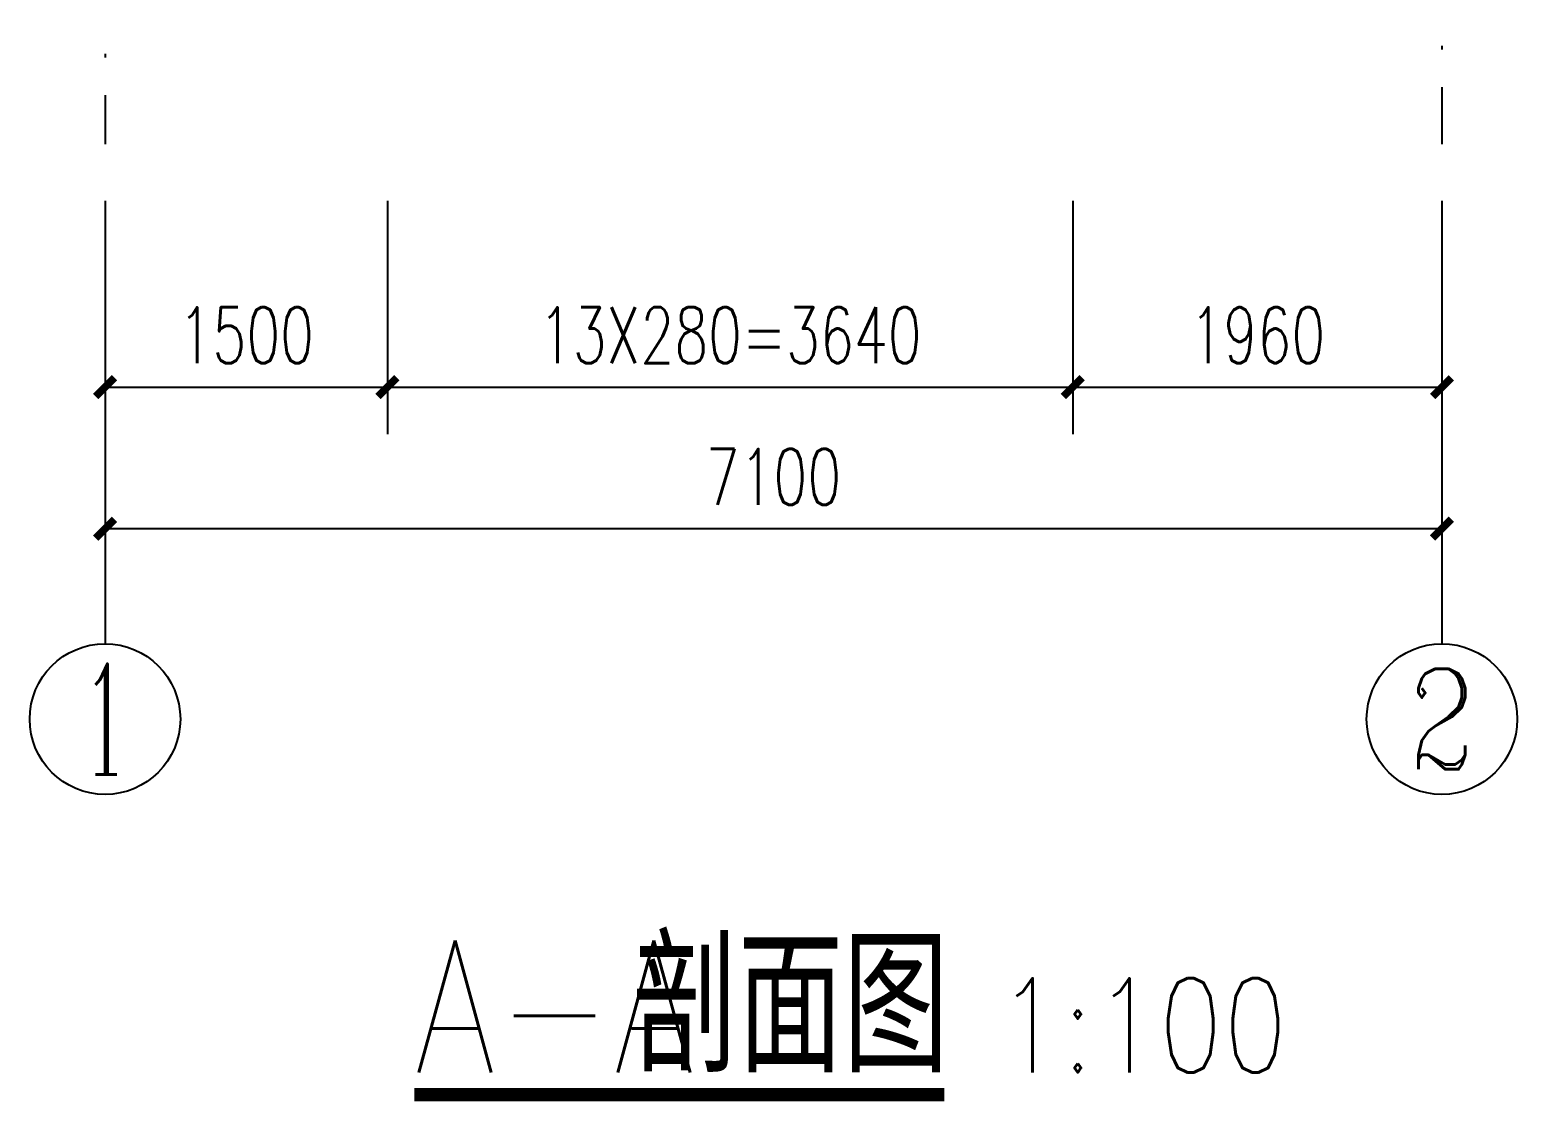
# Model space of a CAD drawing. Extents: x -59142 to 322364, y -122476 to 91021.
# Drawn here: x 176003 to 183903, y -102913 to -97222 of the extents above; entities that cross this region are included whole.
import ezdxf
from ezdxf.enums import TextEntityAlignment as Align

# ---------------------------------------------------------------- set-up
doc = ezdxf.new("R2010")
doc.units = 0
doc.header["$LTSCALE"] = 1000
doc.header["$MEASUREMENT"] = 0
doc.linetypes.add('DOTE', pattern=[2.42, 2, -0.2, 0.02, -0.2])
for name, color, linetype in [('AXIS', 3, 'Continuous'), ('AXIS_TEXT', 7, 'Continuous'), ('DIM_SYMB', 3, 'Continuous'), ('DOTE', 1, 'DOTE'), ('PUB_TEXT', 7, 'Continuous')]:
    doc.layers.add(name, color=color, linetype=linetype)
doc.styles.add('_TCH_AXIS', font='COMPLEX', dxfattribs={"bigfont": 'GBCBIG'})
doc.styles.add('_TCH_DIM_T3', font='SIMPLEX', dxfattribs={"width": 0.705882, "bigfont": 'GBCBIG'})
doc.styles.add('HZTXT', font='geditxt.shx', dxfattribs={"width": 0.8, "bigfont": 'hztxt1.shx'})
doc.dimstyles.new('_TCH_ARCH&&100', dxfattribs={"dimtxt": 297.5, "dimasz": 100, "dimexe": 250, "dimexo": 300, "dimgap": 126.25, "dimtad": 1, "dimdec": 0, "dimzin": 0, "dimdsep": 46, "dimtxsty": '_TCH_DIM_T3', "dimblk": 'ARCHTICK', "dimcen": 0.09, "dimazin": 2, "dimtfac": 1, "dimtdec": 0, "dimtix": 1, "dimtmove": 2, "dimatfit": 3, "dimfxl": 1, "dimtolj": 1, "dimtzin": 0, "dimarcsym": 0})

# ---------------------------------------------------------------- blocks, each defined once
blk = doc.blocks.new('_ArchTick')
at = {"color": 0, "linetype": 'ByBlock', "const_width": 0.4}
blk.add_lwpolyline([(-0.5, -0.5), (0.5, 0.5)], dxfattribs=at)
blk = doc.blocks.new('*D572')
at = {"layer": 'AXIS', "color": 0, "lineweight": -2, "transparency": 16777216}
for p, q in [((176402.9, -98130.4), (176402.9, -99370.3)), ((177902.9, -98130.4), (177902.9, -99370.3)), ((176402.9, -99120.3), (177902.9, -99120.3))]:
    blk.add_line(p, q, dxfattribs=at)
at = {"layer": 'Defpoints', "color": 0, "transparency": 16777216}
for p in [(176402.9, -97830.4), (177902.9, -97830.4), (177902.9, -99120.3)]:
    blk.add_point(p, dxfattribs=at)
at = {"layer": 'AXIS', "color": 0, "lineweight": -2, "transparency": 16777216, "xscale": 100, "yscale": 100, "zscale": 100, "rotation": 180}
blk.add_blockref('_ArchTick', (176402.9, -99120.3), dxfattribs=at)
at = {"layer": 'AXIS', "color": 0, "lineweight": -2, "transparency": 16777216, "xscale": 100, "yscale": 100, "zscale": 100}
blk.add_blockref('_ArchTick', (177902.9, -99120.3), dxfattribs=at)
at = {"layer": 'AXIS', "color": 0, "transparency": 16777216, "insert": (177152.9, -98845.3), "char_height": 297.5, "attachment_point": 5, "style": '_TCH_DIM_T3'}
blk.add_mtext('\\A1;1500', dxfattribs=at)
blk = doc.blocks.new('*D573')
at = {"layer": 'AXIS', "color": 0, "lineweight": -2, "transparency": 16777216}
for p, q in [((177902.9, -98130.4), (177902.9, -99370.3)), ((181542.9, -98130.4), (181542.9, -99370.3)), ((177902.9, -99120.3), (181542.9, -99120.3))]:
    blk.add_line(p, q, dxfattribs=at)
at = {"layer": 'Defpoints', "color": 0, "transparency": 16777216}
for p in [(177902.9, -97830.4), (181542.9, -97830.4), (181542.9, -99120.3)]:
    blk.add_point(p, dxfattribs=at)
at = {"layer": 'AXIS', "color": 0, "lineweight": -2, "transparency": 16777216, "xscale": 100, "yscale": 100, "zscale": 100, "rotation": 180}
blk.add_blockref('_ArchTick', (177902.9, -99120.3), dxfattribs=at)
at = {"layer": 'AXIS', "color": 0, "lineweight": -2, "transparency": 16777216, "xscale": 100, "yscale": 100, "zscale": 100}
blk.add_blockref('_ArchTick', (181542.9, -99120.3), dxfattribs=at)
at = {"layer": 'AXIS', "color": 0, "transparency": 16777216, "insert": (179722.9, -98845.3), "char_height": 297.5, "attachment_point": 5, "style": '_TCH_DIM_T3'}
blk.add_mtext('\\A1;13X280=3640', dxfattribs=at)
blk = doc.blocks.new('*D574')
at = {"layer": 'AXIS', "color": 0, "lineweight": -2, "transparency": 16777216}
for p, q in [((181542.9, -98130.4), (181542.9, -99370.3)), ((183502.9, -98130.4), (183502.9, -99370.3)), ((181542.9, -99120.3), (183502.9, -99120.3))]:
    blk.add_line(p, q, dxfattribs=at)
at = {"layer": 'Defpoints', "color": 0, "transparency": 16777216}
for p in [(181542.9, -97830.4), (183502.9, -97830.4), (183502.9, -99120.3)]:
    blk.add_point(p, dxfattribs=at)
at = {"layer": 'AXIS', "color": 0, "lineweight": -2, "transparency": 16777216, "xscale": 100, "yscale": 100, "zscale": 100, "rotation": 180}
blk.add_blockref('_ArchTick', (181542.9, -99120.3), dxfattribs=at)
at = {"layer": 'AXIS', "color": 0, "lineweight": -2, "transparency": 16777216, "xscale": 100, "yscale": 100, "zscale": 100}
blk.add_blockref('_ArchTick', (183502.9, -99120.3), dxfattribs=at)
at = {"layer": 'AXIS', "color": 0, "transparency": 16777216, "insert": (182522.9, -98845.3), "char_height": 297.5, "attachment_point": 5, "style": '_TCH_DIM_T3'}
blk.add_mtext('\\A1;1960', dxfattribs=at)
blk = doc.blocks.new('*D575')
at = {"layer": 'AXIS', "color": 0, "lineweight": -2, "transparency": 16777216}
for p, q in [((176402.9, -98130.4), (176402.9, -100122.1)), ((183502.9, -98130.4), (183502.9, -100122.1)), ((176402.9, -99872.1), (183502.9, -99872.1))]:
    blk.add_line(p, q, dxfattribs=at)
at = {"layer": 'Defpoints', "color": 0, "transparency": 16777216}
for p in [(176402.9, -97830.4), (183502.9, -97830.4), (183502.9, -99872.1)]:
    blk.add_point(p, dxfattribs=at)
at = {"layer": 'AXIS', "color": 0, "lineweight": -2, "transparency": 16777216, "xscale": 100, "yscale": 100, "zscale": 100, "rotation": 180}
blk.add_blockref('_ArchTick', (176402.9, -99872.1), dxfattribs=at)
at = {"layer": 'AXIS', "color": 0, "lineweight": -2, "transparency": 16777216, "xscale": 100, "yscale": 100, "zscale": 100}
blk.add_blockref('_ArchTick', (183502.9, -99872.1), dxfattribs=at)
at = {"layer": 'AXIS', "color": 0, "transparency": 16777216, "insert": (179952.9, -99597.1), "char_height": 297.5, "attachment_point": 5, "style": '_TCH_DIM_T3'}
blk.add_mtext('\\A1;7100', dxfattribs=at)

msp = doc.modelspace()

# ---------------------------------------------------------------- linework, layer by layer
at = {"layer": 'AXIS'}
for p, q in [((176402.9, -98130.4), (176402.9, -100483.6)), ((183502.9, -98130.4), (183502.9, -100483.6))]:
    msp.add_line(p, q, dxfattribs=at)
for centre in [(176402.9, -100883.6), (183502.9, -100883.6)]:
    msp.add_circle(centre, 400, dxfattribs=at)
at = {"layer": 'DIM_SYMB', "const_width": 70}
msp.add_lwpolyline([(178045.9, -102878.5), (180860.1, -102878.5)], dxfattribs=at)
at = {"layer": 'DOTE'}
for points in [[(176402.9, -80629.4), (176402.9, -97830.4)], [(183502.9, -80587.4), (183502.9, -97830.4)]]:
    msp.add_lwpolyline(points, dxfattribs=at)

# ---------------------------------------------------------------- texts
at = {"layer": 'AXIS_TEXT', "style": '_TCH_AXIS'}
for s, height, p, p2 in [('1', 588.3, (176276.9, -101177.7), (176529, -101177.7)), ('2', 532.5, (183325.4, -101149.9), (183680.4, -101149.9))]:
    msp.add_text(s, height=height, dxfattribs=at).set_placement(p, p2, align=Align.FIT)
at = {"layer": 'PUB_TEXT', "style": 'HZTXT', "width": 0.8}
for s, height, p in [('剖面图', 700, (179203.2, -102760.5)), ('A-A', 700, (178045.9, -102760.5)), ('1:100', 500, (181140.1, -102760.5))]:
    msp.add_text(s, height=height, dxfattribs=at).set_placement(p)

# ---------------------------------------------------------------- dimensions: what is measured, and where the dimension line sits
at = {"layer": 'AXIS'}
for p1, p2, distance, picture, middle in [((176402.9, -97830.4), (177902.9, -97830.4), -1289.9, '*D572', (177152.9, -98845.3)), ((176402.9, -97830.4), (183502.9, -97830.4), -2041.7, '*D575', (179952.9, -99597.1)), ((181542.9, -97830.4), (183502.9, -97830.4), -1289.9, '*D574', (182522.9, -98845.3))]:
    dim = msp.add_aligned_dim(p1=p1, p2=p2, distance=distance, dimstyle='_TCH_ARCH&&100', dxfattribs=at)
    dim.commit()
    dim.dimension.update_dxf_attribs({"geometry": picture, "text_midpoint": middle})
dim = msp.add_aligned_dim(p1=(177902.9, -97830.4), p2=(181542.9, -97830.4), distance=-1289.9, text='13X280=3640', dimstyle='_TCH_ARCH&&100', dxfattribs=at)
dim.commit()
dim.dimension.update_dxf_attribs({"geometry": '*D573', "text_midpoint": (179722.9, -98845.3)})

doc.saveas('drawing.dxf')
